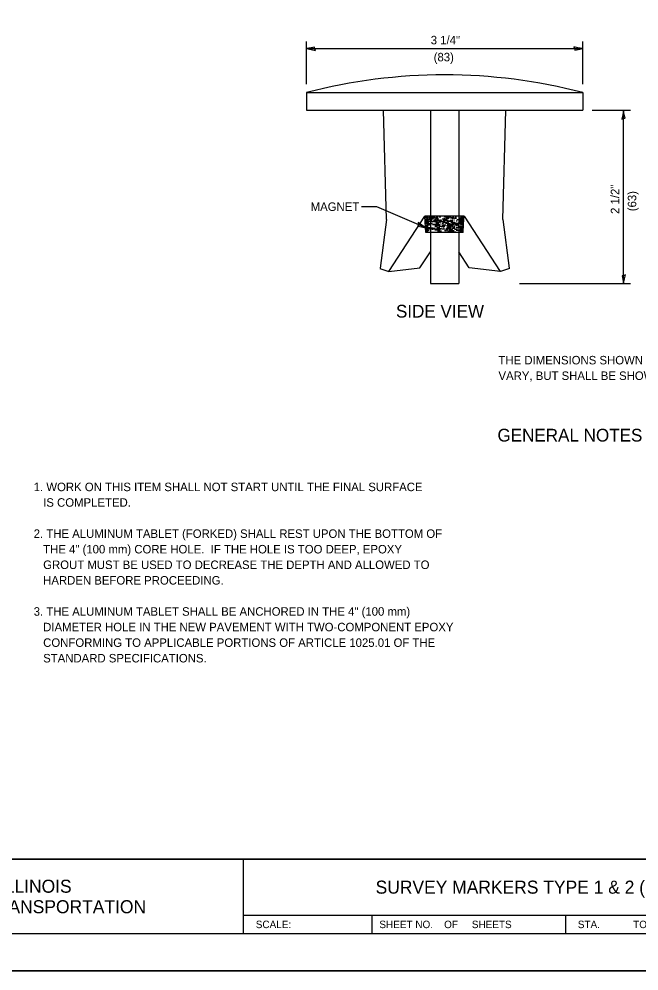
# Model space of a CAD drawing. Extents: x 99131 to 99811, y 99983 to 100436.
# Drawn here: x 99486.5 to 99652.9, y 99995.7 to 100251.3 of the extents above; entities that cross this region are included whole.
import ezdxf

# ---------------------------------------------------------------- set-up
doc = ezdxf.new("R2010")
doc.units = 0
for name, color, linetype in [('Design_PR_Roadway Dimensions', 7, 'Continuous'), ('Design_PR_Roadway Notes', 7, 'Continuous'), ('Level 43', 7, 'Continuous'), ('Level 8', 7, 'Continuous'), ('Sheets_50 Reference Boundary', 7, 'Continuous'), ('Sheets_General Details', 7, 'Continuous'), ('Sheets_Printer Plotting Border', 7, 'Continuous'), ('Topo_Building', 7, 'Continuous')]:
    doc.layers.add(name, color=color, linetype=linetype)

msp = doc.modelspace()

# ---------------------------------------------------------------- linework, layer by layer
at = {"layer": 'Design_PR_Roadway Notes'}
for p, q in [((99582.6, 100200.91), (99578.49, 100200.91)), ((99595.68, 100195.25), (99582.6, 100200.91))]:
    msp.add_line(p, q, dxfattribs=at)
msp.add_lwpolyline([(99593.7, 100196.64), (99593.69, 100196.15), (99593.59, 100195.72), (99594.51, 100195.53), (99595.68, 100195.24), (99594.61, 100195.96)], close=True, dxfattribs=at)
at = {"layer": 'Level 43'}
for p, q in [((99563.71, 100233.81), (99563.71, 100245.24)), ((99637.81, 100233.81), (99637.81, 100245.24)), ((99563.71, 100243.34), (99637.81, 100243.34)), ((99640.36, 100226.8), (99650.67, 100226.8)), ((99648.77, 100180.25), (99648.77, 100226.8)), ((99620.86, 100180.25), (99650.67, 100180.25))]:
    msp.add_line(p, q, dxfattribs=at)
for points in [[(99566.08, 100242.85), (99565.89, 100243.3), (99565.82, 100243.74), (99564.9, 100243.55), (99563.71, 100243.34), (99564.98, 100243.11)], [(99635.43, 100243.84), (99635.63, 100243.38), (99635.7, 100242.95), (99636.62, 100243.14), (99637.81, 100243.34), (99636.54, 100243.57)], [(99648.28, 100224.43), (99648.73, 100224.62), (99649.17, 100224.69), (99648.98, 100225.61), (99648.77, 100226.8), (99648.54, 100225.53)], [(99649.27, 100182.62), (99648.81, 100182.43), (99648.38, 100182.35), (99648.57, 100181.44), (99648.77, 100180.25), (99649, 100181.51)]]:
    msp.add_lwpolyline(points, close=True, dxfattribs=at)
at = {"layer": 'Level 8'}
for p, q in [((99563.71, 100231.55), (99637.81, 100231.55)), ((99563.71, 100231.55), (99563.71, 100226.8)), ((99637.81, 100231.55), (99637.81, 100226.8)), ((99563.71, 100226.8), (99637.81, 100226.8)), ((99585.16, 100197.47), (99584.34, 100226.82)), ((99596.96, 100226.8), (99596.96, 100195.4)), ((99604.56, 100226.8), (99604.56, 100196.43)), ((99616.36, 100197.47), (99617.17, 100226.82)), ((99585.16, 100197.47), (99583.42, 100184.43)), ((99585.77, 100183.53), (99595.47, 100198.41)), ((99615.74, 100183.53), (99606.05, 100198.41)), ((99616.36, 100197.47), (99618.1, 100184.43)), ((99596.96, 100195.4), (99596.96, 100180.25)), ((99604.56, 100196.43), (99604.56, 100180.25)), ((99594.13, 100184.46), (99596.96, 100188.8)), ((99607.38, 100184.46), (99604.56, 100188.8)), ((99583.38, 100184.31), (99585.77, 100183.53)), ((99585.77, 100183.53), (99594.13, 100184.46)), ((99615.74, 100183.53), (99607.38, 100184.46)), ((99618.14, 100184.31), (99615.74, 100183.53)), ((99596.96, 100180.25), (99604.56, 100180.25))]:
    msp.add_line(p, q, dxfattribs=at)
msp.add_arc((99600.76, 100089.43), 146.87, 75.3885, 104.6115, dxfattribs=at)
at = {"layer": 'Sheets_50 Reference Boundary'}
msp.add_lwpolyline([(99171.2, 100425.73), (99801.2, 100425.73), (99801.2, 100025.73), (99171.2, 100025.73)], close=True, dxfattribs=at)
at = {"layer": 'Sheets_General Details'}
for p, q in [((99171.2, 100025.73), (99801.2, 100025.73)), ((99546.69, 100025.73), (99546.69, 100005.73)), ((99546.69, 100010.73), (99700.69, 100010.73)), ((99581.2, 100010.73), (99581.2, 100005.73)), ((99633.2, 100010.73), (99633.2, 100005.73)), ((99811.2, 99995.73), (99131.2, 99995.73))]:
    msp.add_line(p, q, dxfattribs=at)
msp.add_lwpolyline([(99171.2, 100425.73), (99801.2, 100425.73), (99801.2, 100005.73), (99171.2, 100005.73)], close=True, dxfattribs=at)
at = {"layer": 'Sheets_Printer Plotting Border'}
msp.add_lwpolyline([(99131.2, 99995.73), (99811.2, 99995.73), (99811.2, 100435.73), (99131.2, 100435.73)], close=True, dxfattribs=at)
at = {"layer": 'Topo_Building'}
for p, q in [((99595.76, 100193.98), (99595.47, 100198.41)), ((99605.99, 100198.41), (99595.47, 100198.41)), ((99605.99, 100198.41), (99595.47, 100198.41)), ((99596.01, 100198.22), (99595.48, 100198.22)), ((99595.84, 100198.13), (99595.49, 100198.13)), ((99595.75, 100198.04), (99595.49, 100198.04)), ((99595.69, 100197.95), (99595.5, 100197.95)), ((99595.55, 100197.86), (99595.5, 100197.86)), ((99597.47, 100197.5), (99595.53, 100197.5)), ((99596.2, 100198.31), (99595.6, 100198.31)), ((99596.09, 100197.95), (99595.84, 100197.95)), ((99596.24, 100197.68), (99595.91, 100197.68)), ((99596.08, 100197.59), (99596.03, 100197.59)), ((99596.32, 100198.04), (99596.15, 100198.04)), ((99599.04, 100197.86), (99596.46, 100197.86)), ((99597.78, 100198.13), (99596.54, 100198.13)), ((99597.79, 100197.77), (99596.61, 100197.77)), ((99598.16, 100198.31), (99597.25, 100198.31)), ((99598.23, 100198.22), (99597.47, 100198.22)), ((99598.03, 100198.04), (99597.66, 100198.04)), ((99598.9, 100197.77), (99598.3, 100197.77)), ((99598.41, 100197.59), (99598.34, 100197.59)), ((99598.83, 100197.95), (99598.41, 100197.95)), ((99599.07, 100198.04), (99598.52, 100198.04)), ((99599.14, 100197.68), (99598.62, 100197.68)), ((99599.73, 100198.13), (99599.27, 100198.13)), ((99600.57, 100197.59), (99600.08, 100197.59)), ((99600.64, 100197.86), (99600.58, 100197.86)), ((99602.29, 100198.22), (99600.62, 100198.22)), ((99600.79, 100197.68), (99600.66, 100197.68)), ((99601.51, 100197.5), (99600.82, 100197.5)), ((99601.45, 100197.95), (99600.97, 100197.95)), ((99601.33, 100197.59), (99600.99, 100197.59)), ((99602.03, 100198.04), (99601.05, 100198.04)), ((99601.23, 100197.86), (99601.21, 100197.86)), ((99601.8, 100198.13), (99601.39, 100198.13)), ((99601.69, 100197.77), (99601.4, 100197.77)), ((99601.9, 100197.95), (99601.65, 100197.95)), ((99601.96, 100197.77), (99601.7, 100197.77)), ((99601.8, 100197.68), (99601.74, 100197.68)), ((99601.96, 100197.86), (99601.86, 100197.86)), ((99602.18, 100198.31), (99601.91, 100198.31)), ((99602.54, 100198.13), (99602.15, 100198.13)), ((99603.63, 100197.86), (99602.31, 100197.86)), ((99603.22, 100197.95), (99602.55, 100197.95)), ((99603.18, 100197.68), (99602.78, 100197.68)), ((99603.2, 100198.22), (99602.84, 100198.22)), ((99603.18, 100198.31), (99603.18, 100198.31)), ((99603.99, 100197.77), (99603.4, 100197.77)), ((99603.94, 100198.04), (99603.58, 100198.04)), ((99605.94, 100197.59), (99604.73, 100197.59)), ((99605.46, 100197.86), (99604.85, 100197.86)), ((99605.97, 100198.04), (99605.04, 100198.04)), ((99605.96, 100197.95), (99605.13, 100197.95)), ((99605.24, 100197.68), (99605.16, 100197.68)), ((99605.99, 100198.31), (99605.21, 100198.31)), ((99605.98, 100198.22), (99605.33, 100198.22)), ((99605.98, 100198.13), (99605.61, 100198.13)), ((99605.93, 100197.5), (99605.61, 100197.5)), ((99605.85, 100196.23), (99605.99, 100198.41)), ((99597.26, 100197.41), (99595.53, 100197.41)), ((99596.11, 100197.32), (99595.54, 100197.32)), ((99595.99, 100197.14), (99595.55, 100197.14)), ((99598.11, 100196.96), (99595.57, 100196.96)), ((99596.41, 100196.87), (99595.57, 100196.87)), ((99596.23, 100196.69), (99595.58, 100196.69)), ((99596.54, 100196.51), (99595.59, 100196.51)), ((99596.29, 100196.42), (99595.6, 100196.42)), ((99596.7, 100195.97), (99595.63, 100195.97)), ((99595.82, 100195.88), (99595.64, 100195.88)), ((99595.9, 100195.79), (99595.64, 100195.79)), ((99596.36, 100195.61), (99595.65, 100195.61)), ((99596, 100195.52), (99595.66, 100195.52)), ((99596.13, 100195.43), (99595.67, 100195.43)), ((99596.17, 100195.34), (99595.67, 100195.34)), ((99596.93, 100195.24), (99595.68, 100195.24)), ((99596.28, 100195.7), (99595.85, 100195.7)), ((99596.3, 100197.05), (99595.86, 100197.05)), ((99597.7, 100195.16), (99595.93, 100195.16)), ((99597.12, 100196.06), (99595.94, 100196.06)), ((99596.1, 100196.6), (99596.08, 100196.6)), ((99596.61, 100196.78), (99596.15, 100196.78)), ((99597.5, 100196.33), (99596.25, 100196.33)), ((99598, 100194.97), (99596.25, 100194.97)), ((99596.45, 100196.42), (99596.4, 100196.42)), ((99597.08, 100196.15), (99596.46, 100196.15)), ((99596.55, 100197.23), (99596.53, 100197.23)), ((99596.96, 100196.36), (99596.96, 100195.78)), ((99597.37, 100197.23), (99597.24, 100197.23)), ((99597.51, 100196.51), (99597.31, 100196.51)), ((99599.47, 100196.06), (99597.47, 100196.06)), ((99598.29, 100196.15), (99597.68, 100196.15)), ((99598.15, 100195.07), (99597.69, 100195.07)), ((99599.3, 100197.32), (99597.73, 100197.32)), ((99598.82, 100196.87), (99597.75, 100196.87)), ((99598.28, 100197.14), (99597.99, 100197.14)), ((99598.22, 100197.41), (99598.13, 100197.41)), ((99598.71, 100195.97), (99598.13, 100195.97)), ((99598.73, 100195.52), (99598.13, 100195.52)), ((99599.08, 100197.05), (99598.16, 100197.05)), ((99598.43, 100195.61), (99598.17, 100195.61)), ((99598.6, 100196.78), (99598.23, 100196.78)), ((99599.7, 100197.23), (99598.28, 100197.23)), ((99598.68, 100196.24), (99598.29, 100196.24)), ((99599.2, 100195.7), (99598.34, 100195.7)), ((99598.64, 100196.51), (99598.51, 100196.51)), ((99599.09, 100196.33), (99598.52, 100196.33)), ((99599.24, 100196.42), (99598.56, 100196.42)), ((99599.09, 100195.16), (99598.66, 100195.16)), ((99599.35, 100196.6), (99598.71, 100196.6)), ((99599.51, 100195.24), (99598.73, 100195.24)), ((99599.08, 100195.07), (99598.9, 100195.07)), ((99599.5, 100195.88), (99599.01, 100195.88)), ((99599.3, 100195.79), (99599.01, 100195.79)), ((99599.65, 100196.78), (99599.13, 100196.78)), ((99599.9, 100194.97), (99599.24, 100194.97)), ((99600.21, 100195.61), (99599.28, 100195.61)), ((99599.97, 100196.87), (99599.33, 100196.87)), ((99599.69, 100195.7), (99599.43, 100195.7)), ((99600.35, 100196.96), (99599.54, 100196.96)), ((99599.66, 100196.69), (99599.58, 100196.69)), ((99599.91, 100197.32), (99599.61, 100197.32)), ((99599.81, 100196.24), (99599.69, 100196.24)), ((99600.02, 100197.05), (99599.75, 100197.05)), ((99600.79, 100195.52), (99599.81, 100195.52)), ((99599.95, 100196.15), (99599.91, 100196.15)), ((99600.19, 100195.88), (99600.07, 100195.88)), ((99600.39, 100196.42), (99600.12, 100196.42)), ((99600.46, 100196.87), (99600.2, 100196.87)), ((99600.54, 100196.51), (99600.21, 100196.51)), ((99600.25, 100196.33), (99600.21, 100196.33)), ((99600.87, 100195.79), (99600.24, 100195.79)), ((99600.27, 100195.43), (99600.26, 100195.43)), ((99600.34, 100196.06), (99600.29, 100196.06)), ((99600.97, 100197.32), (99600.37, 100197.32)), ((99600.87, 100195.88), (99600.38, 100195.88)), ((99601.09, 100195.97), (99600.4, 100195.97)), ((99600.5, 100195.34), (99600.43, 100195.34)), ((99600.57, 100195.16), (99600.45, 100195.16)), ((99600.61, 100196.96), (99600.5, 100196.96)), ((99600.69, 100196.6), (99600.52, 100196.6)), ((99600.99, 100196.78), (99600.56, 100196.78)), ((99600.84, 100196.69), (99600.62, 100196.69)), ((99600.71, 100196.87), (99600.7, 100196.87)), ((99600.91, 100197.14), (99600.75, 100197.14)), ((99601.06, 100197.23), (99600.84, 100197.23)), ((99601.39, 100196.6), (99600.89, 100196.6)), ((99601.91, 100196.42), (99601.03, 100196.42)), ((99601.57, 100194.97), (99601.07, 100194.97)), ((99601.12, 100196.78), (99601.11, 100196.78)), ((99601.7, 100197.14), (99601.14, 100197.14)), ((99601.24, 100195.79), (99601.2, 100195.79)), ((99602.17, 100195.07), (99601.25, 100195.07)), ((99601.78, 100196.51), (99601.33, 100196.51)), ((99601.72, 100195.34), (99601.33, 100195.34)), ((99601.56, 100196.96), (99601.34, 100196.96)), ((99601.84, 100196.15), (99601.42, 100196.15)), ((99602.03, 100195.79), (99601.47, 100195.79)), ((99601.55, 100196.6), (99601.51, 100196.6)), ((99602.54, 100195.52), (99601.53, 100195.52)), ((99601.9, 100196.87), (99601.57, 100196.87)), ((99602.02, 100194.97), (99601.68, 100194.97)), ((99601.99, 100196.24), (99601.73, 100196.24)), ((99602.21, 100195.97), (99601.76, 100195.97)), ((99602.82, 100196.96), (99601.78, 100196.96)), ((99602.44, 100195.43), (99601.81, 100195.43)), ((99602.94, 100197.05), (99601.84, 100197.05)), ((99603.34, 100196.06), (99601.9, 100196.06)), ((99602.32, 100195.16), (99601.92, 100195.16)), ((99602.14, 100196.33), (99602.02, 100196.33)), ((99602.19, 100196.15), (99602.05, 100196.15)), ((99602.75, 100195.88), (99602.1, 100195.88)), ((99602.7, 100195.7), (99602.15, 100195.7)), ((99602.72, 100196.24), (99602.2, 100196.24)), ((99603.03, 100197.23), (99602.27, 100197.23)), ((99602.27, 100194.97), (99602.27, 100194.97)), ((99602.42, 100194.97), (99602.37, 100194.97)), ((99602.74, 100196.69), (99602.39, 100196.69)), ((99602.47, 100195.24), (99602.41, 100195.24)), ((99602.89, 100195.24), (99602.7, 100195.24)), ((99603.06, 100195.61), (99602.72, 100195.61)), ((99604.41, 100196.42), (99602.77, 100196.42)), ((99603.1, 100196.6), (99602.78, 100196.6)), ((99603.13, 100195.97), (99602.79, 100195.97)), ((99603.5, 100196.69), (99602.87, 100196.69)), ((99603.46, 100195.07), (99602.91, 100195.07)), ((99603.2, 100195.43), (99603.01, 100195.43)), ((99603.47, 100195.34), (99603.14, 100195.34)), ((99603.58, 100195.16), (99603.21, 100195.16)), ((99603.88, 100196.51), (99603.27, 100196.51)), ((99603.5, 100195.61), (99603.28, 100195.61)), ((99603.46, 100197.32), (99603.39, 100197.32)), ((99604.26, 100196.33), (99603.41, 100196.33)), ((99603.5, 100195.7), (99603.43, 100195.7)), ((99603.93, 100196.15), (99603.47, 100196.15)), ((99604.01, 100196.24), (99603.55, 100196.24)), ((99603.76, 100195.79), (99603.68, 100195.79)), ((99604.06, 100195.79), (99603.81, 100195.79)), ((99604.13, 100197.05), (99603.82, 100197.05)), ((99604.87, 100195.24), (99603.87, 100195.24)), ((99603.96, 100196.15), (99603.93, 100196.15)), ((99605.28, 100197.41), (99604.01, 100197.41)), ((99604.18, 100196.06), (99604.01, 100196.06)), ((99604.11, 100196.24), (99604.04, 100196.24)), ((99604.42, 100195.97), (99604.08, 100195.97)), ((99604.56, 100195.88), (99604.18, 100195.88)), ((99604.37, 100196.06), (99604.23, 100196.06)), ((99604.66, 100196.15), (99604.24, 100196.15)), ((99605.59, 100195.52), (99604.32, 100195.52)), ((99604.49, 100196.51), (99604.36, 100196.51)), ((99605.86, 100196.42), (99604.49, 100196.42)), ((99604.56, 100197.09), (99604.56, 100196.7)), ((99605.15, 100196.78), (99604.8, 100196.78)), ((99605.1, 100197.14), (99604.85, 100197.14)), ((99605.89, 100196.87), (99604.87, 100196.87)), ((99605.83, 100195.97), (99604.92, 100195.97)), ((99605.77, 100195.07), (99604.94, 100195.07)), ((99605.18, 100195.43), (99604.97, 100195.43)), ((99605.92, 100197.32), (99604.99, 100197.32)), ((99605.88, 100196.69), (99604.99, 100196.69)), ((99605.77, 100194.97), (99605.01, 100194.97)), ((99605.84, 100196.06), (99605.02, 100196.06)), ((99605.78, 100195.16), (99605.06, 100195.16)), ((99605.91, 100197.23), (99605.18, 100197.23)), ((99605.86, 100196.33), (99605.18, 100196.33)), ((99605.85, 100196.24), (99605.36, 100196.24)), ((99605.38, 100196.78), (99605.37, 100196.78)), ((99605.9, 100196.96), (99605.42, 100196.96)), ((99605.79, 100195.34), (99605.57, 100195.34)), ((99605.81, 100195.61), (99605.59, 100195.61)), ((99605.87, 100196.51), (99605.6, 100196.51)), ((99605.7, 100193.98), (99605.85, 100196.21)), ((99605.9, 100197.05), (99605.87, 100197.05)), ((99596.42, 100194.89), (99595.7, 100194.89)), ((99596.34, 100194.61), (99595.72, 100194.61)), ((99596.34, 100194.43), (99595.73, 100194.43)), ((99596.32, 100194.25), (99595.75, 100194.25)), ((99596.21, 100194.16), (99595.75, 100194.16)), ((99605.7, 100193.98), (99595.76, 100193.98)), ((99596.45, 100194.7), (99595.97, 100194.7)), ((99596.61, 100194.52), (99596.08, 100194.52)), ((99597.73, 100194.89), (99596.73, 100194.89)), ((99597.66, 100194.79), (99597.44, 100194.79)), ((99599.45, 100194.7), (99598.03, 100194.7)), ((99599.75, 100194.89), (99598.12, 100194.89)), ((99599.45, 100194.61), (99598.26, 100194.61)), ((99599.95, 100194.34), (99598.83, 100194.34)), ((99599.6, 100194.79), (99598.9, 100194.79)), ((99600.77, 100194.89), (99600.01, 100194.89)), ((99600.86, 100194.43), (99600.75, 100194.43)), ((99603.75, 100194.07), (99600.88, 100194.07)), ((99601.57, 100194.7), (99601, 100194.7)), ((99601.06, 100194.52), (99601.02, 100194.52)), ((99601.58, 100194.89), (99601.12, 100194.89)), ((99601.27, 100194.52), (99601.17, 100194.52)), ((99601.42, 100194.61), (99601.38, 100194.61)), ((99601.66, 100194.52), (99601.54, 100194.52)), ((99601.68, 100194.34), (99601.6, 100194.34)), ((99601.7, 100194.79), (99601.61, 100194.79)), ((99603.09, 100194.25), (99601.84, 100194.25)), ((99602.21, 100194.52), (99601.88, 100194.52)), ((99602.82, 100194.79), (99601.97, 100194.79)), ((99603.33, 100194.43), (99602.2, 100194.43)), ((99602.54, 100194.7), (99602.24, 100194.7)), ((99602.96, 100194.61), (99602.53, 100194.61)), ((99603.19, 100194.34), (99602.6, 100194.34)), ((99602.9, 100194.89), (99602.65, 100194.89)), ((99604.18, 100194.79), (99603.45, 100194.79)), ((99605.16, 100194.52), (99603.82, 100194.52)), ((99605.05, 100194.43), (99604.78, 100194.43)), ((99605.23, 100194.61), (99604.82, 100194.61)), ((99605.72, 100194.34), (99604.91, 100194.34)), ((99605.75, 100194.7), (99604.97, 100194.7)), ((99605.71, 100194.16), (99605.01, 100194.16)), ((99605.23, 100194.89), (99605.06, 100194.89)), ((99605.72, 100194.25), (99605.06, 100194.25))]:
    msp.add_line(p, q, dxfattribs=at)

# ---------------------------------------------------------------- texts
at = {"layer": 'Design_PR_Roadway Dimensions'}
for s, p in [('3 1/4"', (99597.03, 100244.49)), ('(83)', (99597.82, 100239.93))]:
    msp.add_text(s, height=2.28, dxfattribs=at).set_placement(p)
for s, p in [('2 1/2"', (99647.63, 100198.96)), ('(63)', (99652.19, 100199.69))]:
    msp.add_text(s, height=2.28, rotation=90, dxfattribs=at).set_placement(p)
at = {"layer": 'Design_PR_Roadway Notes'}
for s, height, p in [('MAGNET', 2.28, (99564.81, 100199.77)), ('SIDE VIEW', 3.42, (99587.7, 100171.14)), ('THE DIMENSIONS SHOWN SHALL BE EXACT, OTHERS MAY', 2.28, (99615.21, 100158.57)), ('VARY, BUT SHALL BE SHOWN ON SHOP DRAWINGS.', 2.28, (99615.21, 100154.39)), ('GENERAL NOTES', 3.42, (99614.94, 100137.86)), ('1. WORK ON THIS ITEM SHALL NOT START UNTIL THE FINAL SURFACE', 2.28, (99490.48, 100124.54)), ('   IS COMPLETED.', 2.28, (99490.48, 100120.36)), ('2. THE ALUMINUM TABLET (FORKED) SHALL REST UPON THE BOTTOM OF', 2.28, (99490.48, 100112)), ('   THE 4" (100 mm) CORE HOLE.  IF THE HOLE IS TOO DEEP, EPOXY', 2.28, (99490.48, 100107.82)), ('   GROUT MUST BE USED TO DECREASE THE DEPTH AND ALLOWED TO', 2.28, (99490.48, 100103.64)), ('   HARDEN BEFORE PROCEEDING.', 2.28, (99490.48, 100099.46)), ('3. THE ALUMINUM TABLET SHALL BE ANCHORED IN THE 4" (100 mm)', 2.28, (99490.48, 100091.1)), ('   DIAMETER HOLE IN THE NEW PAVEMENT WITH TWO-COMPONENT EPOXY', 2.28, (99490.48, 100086.92)), ('   CONFORMING TO APPLICABLE PORTIONS OF ARTICLE 1025.01 OF THE', 2.28, (99490.48, 100082.74)), ('   STANDARD SPECIFICATIONS.', 2.28, (99490.48, 100078.56))]:
    msp.add_text(s, height=height, dxfattribs=at).set_placement(p)
at = {"layer": 'Sheets_General Details'}
for s, height, p in [('STATE OF ILLINOIS', 3.5, (99457.23, 100016.73)), ('SURVEY MARKERS TYPE 1 & 2 (SPECIAL)', 3.5, (99582.24, 100016.48)), ('DEPARTMENT OF TRANSPORTATION', 3.5, (99436.13, 100011.23)), ('SCALE:          ', 2, (99550.07, 100007.23)), ('SHEET NO.    OF     SHEETS', 2, (99583.24, 100007.23)), ('STA.            TO STA.            ', 2, (99636.5, 100007.23))]:
    msp.add_text(s, height=height, dxfattribs=at).set_placement(p)

doc.saveas('drawing.dxf')
